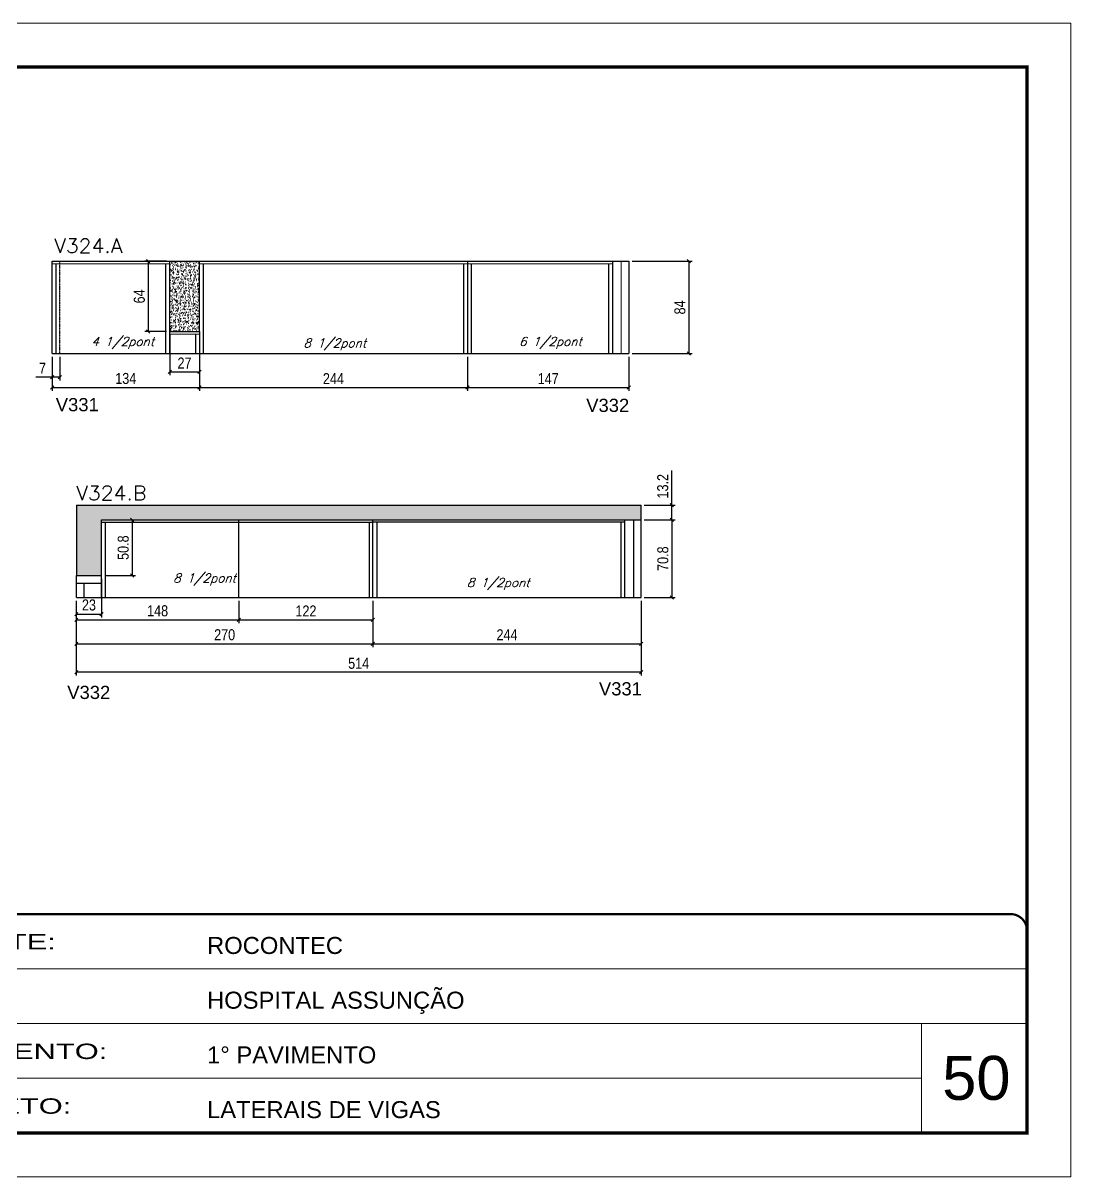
# Model space of a CAD drawing. Extents: x 137137 to 143418, y 10464 to 34486.
# Drawn here: x 139254 to 140207, y 19653 to 20703 of the extents above; entities that cross this region are included whole.
import ezdxf

# ---------------------------------------------------------------- set-up
doc = ezdxf.new("R2010")
doc.units = 0
for name, pattern in [('CONTINUO', [0]), ('DASHED', [0.75, 0.5, -0.25]), ('HIDDEN', [0.375, 0.25, -0.125])]:
    doc.linetypes.add(name, pattern=pattern)
for name, color, linetype in [('5', 5, 'Continuous'), ('COTA', 241, 'Continuous'), ('Painéis', 200, 'Continuous'), ('SARR_2.2x7', 40, 'Continuous'), ('SARR_3.5x7', 81, 'Continuous'), ('texto', 7, 'Continuous')]:
    doc.layers.add(name, color=color, linetype=linetype)
for name, color, linetype, lineweight in [('CARIMBO', 255, 'Continuous', 9), ('Folhas', 255, 'Continuous', 9), ('Sarr 2.2x7', 40, 'Continuous', 9), ('SARRAFO DE PRESSAO', 251, 'DASHED', 9), ('Texto Seção', 7, 'Continuous', 15)]:
    doc.layers.add(name, color=color, linetype=linetype, lineweight=lineweight)
doc.styles.add('ARIAL', font='arial.ttf')
doc.styles.add('COTA TECNICA', font='techl___.ttf', dxfattribs={"height": 10})
doc.styles.add('REGUA-120', font='ROMANS.shx', dxfattribs={"height": 15})
doc.styles.add('Romans', font='romans.shx')
doc.styles.get("Standard").update_dxf_attribs({"font": 'arial.ttf'})
doc.styles.add('Tecnologia', font='')
doc.styles.get('Tecnologia').set_extended_font_data('Forgotten Futurist')
doc.dimstyles.new('PAINEL', dxfattribs={"dimtxt": 10, "dimasz": 3, "dimexe": 3, "dimexo": 3, "dimgap": 3, "dimtad": 1, "dimdec": 1, "dimzin": 12, "dimdsep": 46, "dimtxsty": 'COTA TECNICA', "dimblk1": 'OBLIQUE', "dimblk2": 'OBLIQUE', "dimsah": 1, "dimcen": 0.9, "dimclrd": 4, "dimclre": 4, "dimclrt": 240, "dimadec": 1, "dimazin": 3, "dimtfac": 1, "dimtdec": 1, "dimtmove": 0, "dimatfit": 3, "dimfxl": 1, "dimtolj": 1, "dimtzin": 12, "dimarcsym": 0})
pattern_1 = [(50, (-3210.5, -5742.8755), (5.46554007, -0.47817257), [0.5715, -6.2865]), (355, (-3210.5, -5742.8755), (-1.05730264, 5.73170536), [0.4572, -5.02921753]), (100.4514447, (-3210.0445, -5742.9154), (4.40823741, 5.25353256), [0.48570026, -5.34270734]), (46.1842, (-3210.5, -5741.3515), (8.13237123, -1.26126984), [0.85725, -9.42975]), (96.6355576, (-3209.822, -5741.457), (7.122124, 7.42278374), [0.7285507, -8.01406824]), (351.184151, (-3210.5, -5741.3515), (7.122124, 7.42278374), [0.685799, -7.54379196]), (21, (-3209.738, -5741.7325), (4.54843174, -3.06795595), [0.5715, -6.2865]), (326, (-3209.738, -5741.7325), (1.85406085, 5.52563898), [0.4572, -5.0292]), (71.451445, (-3209.359, -5741.988), (6.40249258, 2.45768307), [0.48570026, -5.34269813]), (37.5, (-3210.5, -5742.8755), (0.092658098, 2.536651166), [0, -4.96824, 0, -5.1054, 0, -5.04825]), (7.5, (-3210.5, -5742.8755), (2.004589875, 3.005417245), [0, -2.91084, 0, -4.85394, 0, -1.92405]), (327.5, (-3212.1993, -5742.8755), (4.067717855, -0.17186232), [0, -1.905, 0, -5.9436, 0, -7.8867]), (317.5, (-3212.9613, -5742.8755), (4.44387544, 0.76279473), [0, -2.4765, 0, -3.94716, 0, -5.6007])]

# ---------------------------------------------------------------- blocks, each defined once
blk = doc.blocks.new('9999999999')
at = {"color": 30, "linetype": 'CONTINUO'}
for p, q in [((98564.6, 34379.6), (99584, 34379.6)), ((98564.6, 34329.8), (99488, 34329.8)), ((99584, 34329.8), (99488, 34329.8)), ((99488, 34329.8), (99488, 34230.2)), ((98564.6, 34280), (99488, 34280))]:
    blk.add_line(p, q, dxfattribs=at)
at = {"color": 30, "linetype": 'CONTINUO', "const_width": 2}
blk.add_lwpolyline([(99584, 34230.2), (99584, 34414.4, 0.414214), (99569, 34429.4), (98229, 34429.4, 0.414214), (98214, 34414.4), (98214, 34245.2, 0.414214), (98229, 34230.2), (99584, 34230.2)], format="xyb", dxfattribs=at)
at = {"layer": 'Folhas'}
blk.add_lwpolyline([(98139, 34190.2), (99624, 34190.2), (99624, 35240.2), (98139, 35240.2)], close=True, dxfattribs=at)
at = {"layer": 'Folhas', "color": 30, "const_width": 3}
blk.add_lwpolyline([(98214, 34230.2), (99584, 34230.2), (99584, 35200.2), (98214, 35200.2)], close=True, dxfattribs=at)
at = {"color": 7, "linetype": 'Continuous', "ltscale": 5, "style": 'ARIAL'}
for s, height, p in [('ROCONTEC', 15.48, (98837.7, 34393.1)), ('HOSPITAL ASSUNÇÃO', 15.483, (98837.7, 34343.3)), ('1° PAVIMENTO', 15.483, (98837.7, 34293.5)), ('LATERAIS DE VIGAS', 15.483, (98837.7, 34243.7))]:
    blk.add_text(s, height=height, dxfattribs=at).set_placement(p)
at = {"layer": 'Folhas', "color": 7, "style": 'Tecnologia', "width": 1.5}
for s, p in [('CLIENTE:', (98573.7, 34397.2)), ('PAVIMENTO:', (98573.7, 34297.5)), ('PROJETO:', (98573.7, 34247.7))]:
    blk.add_text(s, height=14, dxfattribs=at).set_placement(p)
blk = doc.blocks.new('_Oblique')
at = {"color": 0, "linetype": 'ByBlock', "lineweight": -2}
blk.add_line((-0.5, -0.5), (0.5, 0.5), dxfattribs=at)
blk = doc.blocks.new('*D1952')
at = {"layer": 'COTA', "color": 4, "lineweight": -2, "ltscale": 25, "transparency": 16777216}
for p, q in [((139280, 20399.1), (139280, 20368.2)), ((139414, 20399.1), (139414, 20368.2)), ((139280, 20371.2), (139414, 20371.2))]:
    blk.add_line(p, q, dxfattribs=at)
at = {"layer": 'Defpoints', "color": 0, "ltscale": 25, "transparency": 16777216}
for p in [(139280, 20402.1), (139414, 20402.1), (139414, 20371.2)]:
    blk.add_point(p, dxfattribs=at)
at = {"layer": 'COTA', "color": 4, "lineweight": -2, "ltscale": 25, "transparency": 16777216, "xscale": 3, "yscale": 3, "zscale": 3, "rotation": 180}
blk.add_blockref('_Oblique', (139280, 20371.2), dxfattribs=at)
at = {"layer": 'COTA', "color": 4, "lineweight": -2, "ltscale": 25, "transparency": 16777216, "xscale": 3, "yscale": 3, "zscale": 3}
blk.add_blockref('_Oblique', (139414, 20371.2), dxfattribs=at)
at = {"layer": 'COTA', "color": 240, "ltscale": 25, "transparency": 16777216, "insert": (139347, 20379.4), "char_height": 10, "attachment_point": 5, "style": 'COTA TECNICA'}
blk.add_mtext('\\A1;134', dxfattribs=at)
blk = doc.blocks.new('*D1953')
at = {"layer": 'COTA', "color": 4, "lineweight": -2, "ltscale": 25, "transparency": 16777216}
for p, q in [((139414, 20399.1), (139414, 20368.2)), ((139658, 20399.1), (139658, 20368.2)), ((139414, 20371.2), (139658, 20371.2))]:
    blk.add_line(p, q, dxfattribs=at)
at = {"layer": 'Defpoints', "color": 0, "ltscale": 25, "transparency": 16777216}
for p in [(139414, 20402.1), (139658, 20402.1), (139658, 20371.2)]:
    blk.add_point(p, dxfattribs=at)
at = {"layer": 'COTA', "color": 4, "lineweight": -2, "ltscale": 25, "transparency": 16777216, "xscale": 3, "yscale": 3, "zscale": 3, "rotation": 180}
blk.add_blockref('_Oblique', (139414, 20371.2), dxfattribs=at)
at = {"layer": 'COTA', "color": 4, "lineweight": -2, "ltscale": 25, "transparency": 16777216, "xscale": 3, "yscale": 3, "zscale": 3}
blk.add_blockref('_Oblique', (139658, 20371.2), dxfattribs=at)
at = {"layer": 'COTA', "color": 240, "ltscale": 25, "transparency": 16777216, "insert": (139536, 20379.3), "char_height": 10, "attachment_point": 5, "style": 'COTA TECNICA'}
blk.add_mtext('\\A1;244', dxfattribs=at)
blk = doc.blocks.new('*D1954')
at = {"layer": 'COTA', "color": 4, "lineweight": -2, "ltscale": 25, "transparency": 16777216}
for p, q in [((139658, 20399.1), (139658, 20368.2)), ((139805, 20399.1), (139805, 20368.2)), ((139658, 20371.2), (139805, 20371.2))]:
    blk.add_line(p, q, dxfattribs=at)
at = {"layer": 'Defpoints', "color": 0, "ltscale": 25, "transparency": 16777216}
for p in [(139658, 20402.1), (139805, 20402.1), (139805, 20371.2)]:
    blk.add_point(p, dxfattribs=at)
at = {"layer": 'COTA', "color": 4, "lineweight": -2, "ltscale": 25, "transparency": 16777216, "xscale": 3, "yscale": 3, "zscale": 3, "rotation": 180}
blk.add_blockref('_Oblique', (139658, 20371.2), dxfattribs=at)
at = {"layer": 'COTA', "color": 4, "lineweight": -2, "ltscale": 25, "transparency": 16777216, "xscale": 3, "yscale": 3, "zscale": 3}
blk.add_blockref('_Oblique', (139805, 20371.2), dxfattribs=at)
at = {"layer": 'COTA', "color": 240, "ltscale": 25, "transparency": 16777216, "insert": (139731.5, 20379.3), "char_height": 10, "attachment_point": 5, "style": 'COTA TECNICA'}
blk.add_mtext('\\A1;147', dxfattribs=at)
blk = doc.blocks.new('*D1955')
at = {"layer": 'COTA', "color": 4, "lineweight": -2, "ltscale": 25, "transparency": 16777216}
for p, q in [((139808, 20486.1), (139862.5, 20486.1)), ((139859.5, 20486.1), (139859.5, 20402.1)), ((139808, 20402.1), (139862.5, 20402.1))]:
    blk.add_line(p, q, dxfattribs=at)
at = {"layer": 'Defpoints', "color": 0, "ltscale": 25, "transparency": 16777216}
for p in [(139805, 20486.1), (139805, 20402.1), (139859.5, 20402.1)]:
    blk.add_point(p, dxfattribs=at)
at = {"layer": 'COTA', "color": 4, "lineweight": -2, "ltscale": 25, "transparency": 16777216, "xscale": 3, "yscale": 3, "zscale": 3}
for p, rotation in [((139859.5, 20486.1), 90), ((139859.5, 20402.1), 270)]:
    blk.add_blockref('_Oblique', p, dxfattribs=dict(at, rotation=rotation))
at = {"layer": 'COTA', "color": 240, "ltscale": 25, "transparency": 16777216, "insert": (139851.4, 20444.1), "char_height": 10, "attachment_point": 5, "rotation": 90, "style": 'COTA TECNICA'}
blk.add_mtext('\\A1;84', dxfattribs=at)
blk = doc.blocks.new('*D1956')
at = {"layer": 'COTA', "color": 4, "lineweight": -2, "ltscale": 25, "transparency": 16777216}
for p, q in [((139384, 20486.1), (139364.5, 20486.1)), ((139367.5, 20486.1), (139367.5, 20422.1)), ((139384, 20422.1), (139364.5, 20422.1))]:
    blk.add_line(p, q, dxfattribs=at)
at = {"layer": 'Defpoints', "color": 0, "ltscale": 25, "transparency": 16777216}
for p in [(139387, 20486.1), (139367.5, 20422.1), (139387, 20422.1)]:
    blk.add_point(p, dxfattribs=at)
at = {"layer": 'COTA', "color": 4, "lineweight": -2, "ltscale": 25, "transparency": 16777216, "xscale": 3, "yscale": 3, "zscale": 3}
for p, rotation in [((139367.5, 20486.1), 90), ((139367.5, 20422.1), 270)]:
    blk.add_blockref('_Oblique', p, dxfattribs=dict(at, rotation=rotation))
at = {"layer": 'COTA', "color": 240, "ltscale": 25, "transparency": 16777216, "insert": (139359.4, 20454.1), "char_height": 10, "attachment_point": 5, "rotation": 90, "style": 'COTA TECNICA'}
blk.add_mtext('\\A1;64', dxfattribs=at)
blk = doc.blocks.new('*D1957')
at = {"layer": 'COTA', "color": 4, "lineweight": -2, "ltscale": 25, "transparency": 16777216}
for p, q in [((139387, 20419.1), (139387, 20382.4)), ((139414, 20419.1), (139414, 20382.4)), ((139387, 20385.4), (139414, 20385.4))]:
    blk.add_line(p, q, dxfattribs=at)
at = {"layer": 'Defpoints', "color": 0, "ltscale": 25, "transparency": 16777216}
for p in [(139387, 20422.1), (139414, 20422.1), (139414, 20385.4)]:
    blk.add_point(p, dxfattribs=at)
at = {"layer": 'COTA', "color": 4, "lineweight": -2, "ltscale": 25, "transparency": 16777216, "xscale": 3, "yscale": 3, "zscale": 3, "rotation": 180}
blk.add_blockref('_Oblique', (139387, 20385.4), dxfattribs=at)
at = {"layer": 'COTA', "color": 4, "lineweight": -2, "ltscale": 25, "transparency": 16777216, "xscale": 3, "yscale": 3, "zscale": 3}
blk.add_blockref('_Oblique', (139414, 20385.4), dxfattribs=at)
at = {"layer": 'COTA', "color": 240, "ltscale": 25, "transparency": 16777216, "insert": (139400.5, 20393.5), "char_height": 10, "attachment_point": 5, "style": 'COTA TECNICA'}
blk.add_mtext('\\A1;27', dxfattribs=at)
blk = doc.blocks.new('*D1958')
at = {"layer": 'COTA', "color": 4, "lineweight": -2, "ltscale": 25, "transparency": 16777216}
for p, q in [((139302, 20177.1), (139302, 20109.1)), ((139816, 20177.1), (139816, 20109.1)), ((139816, 20112.1), (139302, 20112.1))]:
    blk.add_line(p, q, dxfattribs=at)
at = {"layer": 'Defpoints', "color": 0, "ltscale": 25, "transparency": 16777216}
for p in [(139302, 20180.1), (139816, 20180.1), (139302, 20112.1)]:
    blk.add_point(p, dxfattribs=at)
at = {"layer": 'COTA', "color": 4, "lineweight": -2, "ltscale": 25, "transparency": 16777216, "xscale": 3, "yscale": 3, "zscale": 3, "rotation": 180}
blk.add_blockref('_Oblique', (139302, 20112.1), dxfattribs=at)
at = {"layer": 'COTA', "color": 4, "lineweight": -2, "ltscale": 25, "transparency": 16777216, "xscale": 3, "yscale": 3, "zscale": 3}
blk.add_blockref('_Oblique', (139816, 20112.1), dxfattribs=at)
at = {"layer": 'COTA', "color": 240, "ltscale": 25, "transparency": 16777216, "insert": (139559, 20120.2), "char_height": 10, "attachment_point": 5, "style": 'COTA TECNICA'}
blk.add_mtext('\\A1;514', dxfattribs=at)
blk = doc.blocks.new('*D1959')
at = {"layer": 'COTA', "color": 4, "lineweight": -2, "ltscale": 25, "transparency": 16777216}
for p, q in [((139302, 20177.1), (139302, 20135.1)), ((139572, 20177.1), (139572, 20135.1)), ((139302, 20138.1), (139572, 20138.1))]:
    blk.add_line(p, q, dxfattribs=at)
at = {"layer": 'Defpoints', "color": 0, "ltscale": 25, "transparency": 16777216}
for p in [(139302, 20180.1), (139572, 20180.1), (139572, 20138.1)]:
    blk.add_point(p, dxfattribs=at)
at = {"layer": 'COTA', "color": 4, "lineweight": -2, "ltscale": 25, "transparency": 16777216, "xscale": 3, "yscale": 3, "zscale": 3, "rotation": 180}
blk.add_blockref('_Oblique', (139302, 20138.1), dxfattribs=at)
at = {"layer": 'COTA', "color": 4, "lineweight": -2, "ltscale": 25, "transparency": 16777216, "xscale": 3, "yscale": 3, "zscale": 3}
blk.add_blockref('_Oblique', (139572, 20138.1), dxfattribs=at)
at = {"layer": 'COTA', "color": 240, "ltscale": 25, "transparency": 16777216, "insert": (139437, 20146.2), "char_height": 10, "attachment_point": 5, "style": 'COTA TECNICA'}
blk.add_mtext('\\A1;270', dxfattribs=at)
blk = doc.blocks.new('*D1950')
at = {"layer": 'COTA', "color": 4, "lineweight": -2, "ltscale": 25, "transparency": 16777216}
for p, q in [((139572, 20177.1), (139572, 20135.1)), ((139816, 20177.1), (139816, 20135.1)), ((139572, 20138.1), (139816, 20138.1))]:
    blk.add_line(p, q, dxfattribs=at)
at = {"layer": 'Defpoints', "color": 0, "ltscale": 25, "transparency": 16777216}
for p in [(139572, 20180.1), (139816, 20180.1), (139816, 20138.1)]:
    blk.add_point(p, dxfattribs=at)
at = {"layer": 'COTA', "color": 4, "lineweight": -2, "ltscale": 25, "transparency": 16777216, "xscale": 3, "yscale": 3, "zscale": 3, "rotation": 180}
blk.add_blockref('_Oblique', (139572, 20138.1), dxfattribs=at)
at = {"layer": 'COTA', "color": 4, "lineweight": -2, "ltscale": 25, "transparency": 16777216, "xscale": 3, "yscale": 3, "zscale": 3}
blk.add_blockref('_Oblique', (139816, 20138.1), dxfattribs=at)
at = {"layer": 'COTA', "color": 240, "ltscale": 25, "transparency": 16777216, "insert": (139694, 20146.2), "char_height": 10, "attachment_point": 5, "style": 'COTA TECNICA'}
blk.add_mtext('\\A1;244', dxfattribs=at)
blk = doc.blocks.new('*D1960')
at = {"layer": 'COTA', "color": 4, "lineweight": -2, "ltscale": 25, "transparency": 16777216}
for p, q in [((139819, 20250.9), (139847, 20250.9)), ((139844, 20250.9), (139844, 20180.1)), ((139819, 20180.1), (139847, 20180.1))]:
    blk.add_line(p, q, dxfattribs=at)
at = {"layer": 'Defpoints', "color": 0, "ltscale": 25, "transparency": 16777216}
for p in [(139816, 20250.9), (139816, 20180.1), (139844, 20180.1)]:
    blk.add_point(p, dxfattribs=at)
at = {"layer": 'COTA', "color": 4, "lineweight": -2, "ltscale": 25, "transparency": 16777216, "xscale": 3, "yscale": 3, "zscale": 3}
for p, rotation in [((139844, 20250.9), 90), ((139844, 20180.1), 270)]:
    blk.add_blockref('_Oblique', p, dxfattribs=dict(at, rotation=rotation))
at = {"layer": 'COTA', "color": 240, "ltscale": 25, "transparency": 16777216, "insert": (139835.9, 20215.5), "char_height": 10, "attachment_point": 5, "rotation": 90, "style": 'COTA TECNICA'}
blk.add_mtext('\\A1;70.8', dxfattribs=at)
blk = doc.blocks.new('*D1961')
at = {"layer": 'COTA', "color": 4, "lineweight": -2, "ltscale": 25, "transparency": 16777216}
for p, q in [((139844, 20264.1), (139844, 20295.8)), ((139819, 20264.1), (139847, 20264.1)), ((139844, 20250.9), (139844, 20264.1)), ((139819, 20250.9), (139847, 20250.9))]:
    blk.add_line(p, q, dxfattribs=at)
at = {"layer": 'Defpoints', "color": 0, "ltscale": 25, "transparency": 16777216}
for p in [(139816, 20264.1), (139844, 20264.1), (139816, 20250.9)]:
    blk.add_point(p, dxfattribs=at)
at = {"layer": 'COTA', "color": 4, "lineweight": -2, "ltscale": 25, "transparency": 16777216, "xscale": 3, "yscale": 3, "zscale": 3}
for p, rotation in [((139844, 20264.1), 90), ((139844, 20250.9), 270)]:
    blk.add_blockref('_Oblique', p, dxfattribs=dict(at, rotation=rotation))
at = {"layer": 'COTA', "color": 240, "ltscale": 25, "transparency": 16777216, "insert": (139835.8, 20281.4), "char_height": 10, "attachment_point": 5, "rotation": 90, "style": 'COTA TECNICA'}
blk.add_mtext('\\A1;13.2', dxfattribs=at)
blk = doc.blocks.new('*D1962')
at = {"layer": 'COTA', "color": 4, "lineweight": -2, "ltscale": 25, "transparency": 16777216}
for p, q in [((139328, 20250.9), (139355.8, 20250.9)), ((139352.8, 20250.9), (139352.8, 20200.1)), ((139328, 20200.1), (139355.8, 20200.1))]:
    blk.add_line(p, q, dxfattribs=at)
at = {"layer": 'Defpoints', "color": 0, "ltscale": 25, "transparency": 16777216}
for p in [(139325, 20250.9), (139325, 20200.1), (139352.8, 20200.1)]:
    blk.add_point(p, dxfattribs=at)
at = {"layer": 'COTA', "color": 4, "lineweight": -2, "ltscale": 25, "transparency": 16777216, "xscale": 3, "yscale": 3, "zscale": 3}
for p, rotation in [((139352.8, 20250.9), 90), ((139352.8, 20200.1), 270)]:
    blk.add_blockref('_Oblique', p, dxfattribs=dict(at, rotation=rotation))
at = {"layer": 'COTA', "color": 240, "ltscale": 25, "transparency": 16777216, "insert": (139344.7, 20225.5), "char_height": 10, "attachment_point": 5, "rotation": 90, "style": 'COTA TECNICA'}
blk.add_mtext('\\A1;50.8', dxfattribs=at)
blk = doc.blocks.new('*D1963')
at = {"layer": 'COTA', "color": 4, "lineweight": -2, "ltscale": 25, "transparency": 16777216}
for p, q in [((139325, 20197.1), (139325, 20162)), ((139302, 20177.1), (139302, 20162)), ((139302, 20165), (139325, 20165))]:
    blk.add_line(p, q, dxfattribs=at)
at = {"layer": 'Defpoints', "color": 0, "ltscale": 25, "transparency": 16777216}
for p in [(139325, 20200.1), (139302, 20180.1), (139325, 20165)]:
    blk.add_point(p, dxfattribs=at)
at = {"layer": 'COTA', "color": 4, "lineweight": -2, "ltscale": 25, "transparency": 16777216, "xscale": 3, "yscale": 3, "zscale": 3, "rotation": 180}
blk.add_blockref('_Oblique', (139302, 20165), dxfattribs=at)
at = {"layer": 'COTA', "color": 4, "lineweight": -2, "ltscale": 25, "transparency": 16777216, "xscale": 3, "yscale": 3, "zscale": 3}
blk.add_blockref('_Oblique', (139325, 20165), dxfattribs=at)
at = {"layer": 'COTA', "color": 240, "ltscale": 25, "transparency": 16777216, "insert": (139313.5, 20173.3), "char_height": 10, "attachment_point": 5, "style": 'COTA TECNICA'}
blk.add_mtext('\\A1;23', dxfattribs=at)
blk = doc.blocks.new('*D1964')
at = {"layer": 'COTA', "color": 4, "lineweight": -2, "ltscale": 25, "transparency": 16777216}
for p, q in [((139280, 20399.1), (139280, 20377.7)), ((139287, 20399.1), (139287, 20377.7)), ((139280, 20380.7), (139265.3, 20380.7)), ((139287, 20380.7), (139280, 20380.7))]:
    blk.add_line(p, q, dxfattribs=at)
at = {"layer": 'Defpoints', "color": 0, "ltscale": 25, "transparency": 16777216}
for p in [(139280, 20402.1), (139287, 20402.1), (139280, 20380.7)]:
    blk.add_point(p, dxfattribs=at)
at = {"layer": 'COTA', "color": 4, "lineweight": -2, "ltscale": 25, "transparency": 16777216, "xscale": 3, "yscale": 3, "zscale": 3, "rotation": 180}
blk.add_blockref('_Oblique', (139280, 20380.7), dxfattribs=at)
at = {"layer": 'COTA', "color": 4, "lineweight": -2, "ltscale": 25, "transparency": 16777216, "xscale": 3, "yscale": 3, "zscale": 3}
blk.add_blockref('_Oblique', (139287, 20380.7), dxfattribs=at)
at = {"layer": 'COTA', "color": 240, "ltscale": 25, "transparency": 16777216, "insert": (139271.2, 20388.8), "char_height": 10, "attachment_point": 5, "style": 'COTA TECNICA'}
blk.add_mtext('\\A1;7', dxfattribs=at)
blk = doc.blocks.new('*D1965')
at = {"layer": 'COTA', "color": 4, "lineweight": -2, "ltscale": 25, "transparency": 16777216}
for p, q in [((139302, 20177.1), (139302, 20156.9)), ((139450, 20177.1), (139450, 20156.9)), ((139302, 20159.9), (139450, 20159.9))]:
    blk.add_line(p, q, dxfattribs=at)
at = {"layer": 'Defpoints', "color": 0, "ltscale": 25, "transparency": 16777216}
for p in [(139302, 20180.1), (139450, 20180.1), (139450, 20159.9)]:
    blk.add_point(p, dxfattribs=at)
at = {"layer": 'COTA', "color": 4, "lineweight": -2, "ltscale": 25, "transparency": 16777216, "xscale": 3, "yscale": 3, "zscale": 3, "rotation": 180}
blk.add_blockref('_Oblique', (139302, 20159.9), dxfattribs=at)
at = {"layer": 'COTA', "color": 4, "lineweight": -2, "ltscale": 25, "transparency": 16777216, "xscale": 3, "yscale": 3, "zscale": 3}
blk.add_blockref('_Oblique', (139450, 20159.9), dxfattribs=at)
at = {"layer": 'COTA', "color": 240, "ltscale": 25, "transparency": 16777216, "insert": (139376, 20168), "char_height": 10, "attachment_point": 5, "style": 'COTA TECNICA'}
blk.add_mtext('\\A1;148', dxfattribs=at)
blk = doc.blocks.new('*D1951')
at = {"layer": 'COTA', "color": 4, "lineweight": -2, "ltscale": 25, "transparency": 16777216}
for p, q in [((139450, 20177.1), (139450, 20156.9)), ((139572, 20177.1), (139572, 20156.9)), ((139450, 20159.9), (139572, 20159.9))]:
    blk.add_line(p, q, dxfattribs=at)
at = {"layer": 'Defpoints', "color": 0, "ltscale": 25, "transparency": 16777216}
for p in [(139450, 20180.1), (139572, 20180.1), (139572, 20159.9)]:
    blk.add_point(p, dxfattribs=at)
at = {"layer": 'COTA', "color": 4, "lineweight": -2, "ltscale": 25, "transparency": 16777216, "xscale": 3, "yscale": 3, "zscale": 3, "rotation": 180}
blk.add_blockref('_Oblique', (139450, 20159.9), dxfattribs=at)
at = {"layer": 'COTA', "color": 4, "lineweight": -2, "ltscale": 25, "transparency": 16777216, "xscale": 3, "yscale": 3, "zscale": 3}
blk.add_blockref('_Oblique', (139572, 20159.9), dxfattribs=at)
at = {"layer": 'COTA', "color": 240, "ltscale": 25, "transparency": 16777216, "insert": (139511, 20167.9), "char_height": 10, "attachment_point": 5, "style": 'COTA TECNICA'}
blk.add_mtext('\\A1;122', dxfattribs=at)

msp = doc.modelspace()

# ---------------------------------------------------------------- hatches: boundary and pattern name
at = {"layer": 'COTA', "ltscale": 25}
h = msp.add_hatch(dxfattribs=at)
h.set_pattern_fill('AR-CONC', color=256, scale=0.03)
h.set_pattern_definition(pattern_1)
h.paths.add_polyline_path([(139414.02, 20486.08), (139387.02, 20486.08), (139387.02, 20422.08), (139414.02, 20422.08)])
h = msp.add_hatch(dxfattribs=at)
h.set_pattern_fill('AR-CONC', color=256, scale=0.03)
h.set_pattern_definition(pattern_1)
h.paths.add_polyline_path([(139302.02, 20200.07), (139325.02, 20200.07), (139325.02, 20250.87), (139816.04, 20250.87), (139816.04, 20264.07), (139302.02, 20264.07)])

# ---------------------------------------------------------------- linework, layer by layer
for p, q in [((139387.02, 20486.08), (139414.02, 20486.08)), ((139302.02, 20264.07), (139302.02, 20200.07))]:
    msp.add_line(p, q, dxfattribs=at)
at = {"layer": 'COTA', "linetype": 'ByBlock'}
for p in [(139302.02, 20264.07), (139816.04, 20250.87)]:
    msp.add_line(p, (139816.04, 20264.07), dxfattribs=at)
at = {"layer": 'Painéis'}
for p, q in [((139280.02, 20486.08), (139387.02, 20486.08)), ((139280.02, 20402.08), (139280.02, 20486.08)), ((139387.02, 20422.08), (139387.02, 20486.08)), ((139414.02, 20486.08), (139805.02, 20486.08)), ((139414.02, 20422.08), (139414.02, 20486.08)), ((139805.02, 20486.08), (139805.02, 20402.08)), ((139387.02, 20422.08), (139414.02, 20422.08)), ((139280.02, 20402.08), (139387.02, 20402.08)), ((139387.02, 20402.08), (139414.02, 20402.08)), ((139414.02, 20402.08), (139805.02, 20402.08)), ((139325.02, 20250.87), (139816.04, 20250.87)), ((139302.02, 20180.07), (139816.04, 20180.07))]:
    msp.add_line(p, q, dxfattribs=at)
at = {"layer": 'Painéis', "ltscale": 25}
for p, q in [((139658.02, 20486.08), (139658.02, 20402.08)), ((139414.02, 20422.08), (139414.02, 20402.08)), ((139325.02, 20200.07), (139325.02, 20250.87)), ((139450.02, 20180.07), (139450.02, 20250.87)), ((139572.02, 20180.07), (139572.02, 20250.87)), ((139816.04, 20180.07), (139816.04, 20250.87)), ((139302.02, 20200.07), (139325.02, 20200.07)), ((139302.02, 20180.07), (139302.02, 20200.07))]:
    msp.add_line(p, q, dxfattribs=at)
at = {"layer": 'Sarr 2.2x7'}
for p, q in [((139798.02, 20486.08), (139798.02, 20402.08)), ((139280.02, 20483.88), (139387.02, 20483.88)), ((139414.02, 20483.88), (139658.02, 20483.88)), ((139658.02, 20483.88), (139790.02, 20483.88)), ((139387.02, 20419.88), (139414.02, 20419.88))]:
    msp.add_line(p, q, dxfattribs=at)
at = {"layer": 'SARR_2.2x7', "linetype": 'HIDDEN'}
msp.add_line((139287.02, 20402.08), (139287.02, 20486.08), dxfattribs=at)
at = {"layer": 'SARR_2.2x7', "linetype": 'Continuous'}
for p, q in [((139325.02, 20248.67), (139572.02, 20248.67)), ((139801.04, 20248.67), (139572.02, 20248.67)), ((139809.04, 20250.87), (139809.04, 20180.07)), ((139302.02, 20193.07), (139325.02, 20193.07)), ((139309.02, 20180.07), (139309.02, 20193.07))]:
    msp.add_line(p, q, dxfattribs=at)
at = {"layer": 'SARR_3.5x7'}
for p, q in [((139790.02, 20486.08), (139790.02, 20402.08)), ((139280.02, 20402.08), (139280.02, 20483.88)), ((139283.52, 20402.08), (139283.52, 20483.88)), ((139383.52, 20402.08), (139383.52, 20483.88)), ((139387.02, 20402.08), (139387.02, 20483.88)), ((139417.52, 20483.88), (139417.52, 20402.08)), ((139654.52, 20483.88), (139654.52, 20402.08)), ((139661.52, 20483.88), (139661.52, 20402.08)), ((139786.52, 20483.88), (139786.52, 20402.08)), ((139410.52, 20419.88), (139410.52, 20402.08)), ((139325.02, 20180.07), (139325.02, 20248.67)), ((139328.52, 20180.07), (139328.52, 20248.67)), ((139568.52, 20248.67), (139568.52, 20180.07)), ((139575.52, 20248.67), (139575.52, 20180.07)), ((139797.54, 20248.67), (139797.54, 20180.07)), ((139801.04, 20250.87), (139801.04, 20180.07))]:
    msp.add_line(p, q, dxfattribs=at)

# ---------------------------------------------------------------- block references
at = {"layer": 'SARRAFO DE PRESSAO', "color": 6, "linetype": 'ByBlock'}
msp.add_blockref('9999999999', (40583.31, -14537.33), dxfattribs=at)

# ---------------------------------------------------------------- texts
at = {"layer": '5', "linetype": 'Continuous'}
for s, p in [('V331', (139283.31, 20349.64)), ('V332', (139766.11, 20349)), ('V332', (139293.76, 20087.78)), ('V331', (139777.68, 20091.07))]:
    msp.add_text(s, height=12, rotation=359.99996, dxfattribs=at).set_placement(p)
at = {"layer": 'CARIMBO', "style": 'ARIAL'}
msp.add_text('50', height=40, dxfattribs=at).set_placement((140090.15, 19723.02))
at = {"layer": 'texto', "color": 2, "char_height": 8, "attachment_point": 5, "style": 'Romans'}
for s, insert in [('{\\Q19;\\C256;4 1/2pont}', (139344.21, 20411.81)), ('{\\Q19;\\C256;8 1/2pont}', (139537.24, 20410.41)), ('{\\Q19;\\C256;6 1/2pont}', (139733.51, 20411.81)), ('{\\Q19;\\C256;8 1/2pont}', (139418.74, 20196.52)), ('{\\Q19;\\C256;8 1/2pont}', (139686.06, 20192.43))]:
    msp.add_mtext(s, dxfattribs=dict(at, insert=insert))
at = {"layer": 'Texto Seção', "style": 'REGUA-120', "width": 1.05}
for s, p in [('V324.A', (139281.93, 20493.7)), ('V324.B', (139302, 20268.68))]:
    msp.add_text(s, height=13, dxfattribs=at).set_placement(p)

# ---------------------------------------------------------------- dimensions: what is measured, and where the dimension line sits
at = {"layer": 'COTA', "ltscale": 25}
for base, p1, p2, picture, middle in [((139367.53, 20422.08), (139387.02, 20486.08), (139387.02, 20422.08), '*D1956', (139359.43, 20454.08)), ((139859.49, 20402.08), (139805.02, 20486.08), (139805.02, 20402.08), '*D1955', (139851.39, 20444.08)), ((139844.03, 20264.07), (139816.04, 20250.87), (139816.04, 20264.07), '*D1961', (139835.81, 20281.44)), ((139352.78, 20200.07), (139325.02, 20250.87), (139325.02, 20200.07), '*D1962', (139344.65, 20225.47)), ((139844.03, 20180.07), (139816.04, 20250.87), (139816.04, 20180.07), '*D1960', (139835.91, 20215.47))]:
    dim = msp.add_linear_dim(base=base, p1=p1, p2=p2, angle=90, dimstyle='PAINEL', dxfattribs=at)
    dim.commit()
    dim.dimension.update_dxf_attribs({"geometry": picture, "text_midpoint": middle})
for base, p1, p2, picture, middle in [((139414.02, 20385.44), (139387.02, 20422.08), (139414.02, 20422.08), '*D1957', (139400.52, 20393.52)), ((139280.02, 20380.7), (139287.02, 20402.08), (139280.02, 20402.08), '*D1964', (139271.15, 20388.77)), ((139414.02, 20371.2), (139280.02, 20402.08), (139414.02, 20402.08), '*D1952', (139347.02, 20379.42)), ((139325.02, 20165.03), (139302.02, 20180.07), (139325.02, 20200.07), '*D1963', (139313.52, 20173.25)), ((139302.02, 20112.11), (139816.04, 20180.07), (139302.02, 20180.07), '*D1958', (139559.03, 20120.22)), ((139572.02, 20138.09), (139302.02, 20180.07), (139572.02, 20180.07), '*D1959', (139437.02, 20146.2)), ((139450.02, 20159.88), (139302.02, 20180.07), (139450.02, 20180.07), '*D1965', (139376.02, 20167.97)), ((139572.02, 20159.88), (139450.02, 20180.07), (139572.02, 20180.07), '*D1951', (139511.02, 20167.94))]:
    dim = msp.add_linear_dim(base=base, p1=p1, p2=p2, dimstyle='PAINEL', dxfattribs=at)
    dim.commit()
    dim.dimension.update_dxf_attribs({"geometry": picture, "text_midpoint": middle})
for base, p1, p2, picture, middle in [((139658.02, 20371.2), (139414.02, 20402.08), (139658.02, 20402.08), '*D1953', (139536.02, 20379.27)), ((139805.02, 20371.2), (139658.02, 20402.08), (139805.02, 20402.08), '*D1954', (139731.52, 20379.27)), ((139816.04, 20138.09), (139572.02, 20180.07), (139816.04, 20180.07), '*D1950', (139694.03, 20146.17))]:
    dim = msp.add_linear_dim(base=base, p1=p1, p2=p2, dimstyle='PAINEL', override={"dimtmove": 1}, dxfattribs=at)
    dim.commit()
    dim.dimension.update_dxf_attribs({"geometry": picture, "text_midpoint": middle})

doc.saveas('drawing.dxf')
